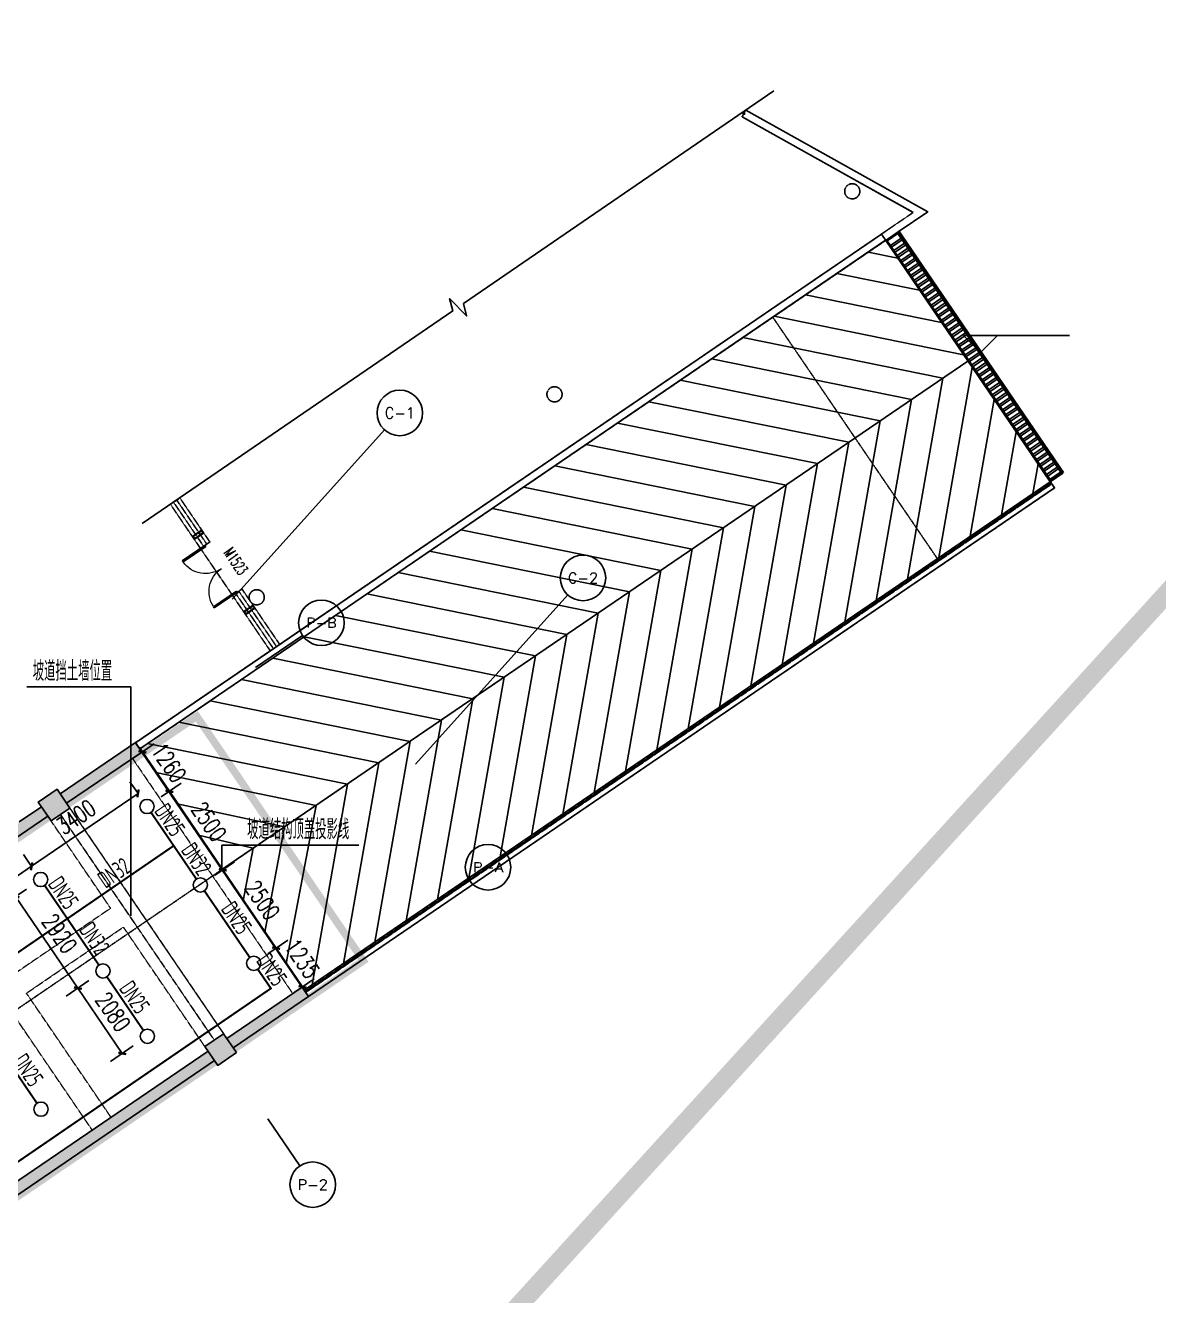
# Model space of a CAD drawing. Extents: x 6824721 to 16538177, y 2478193 to 6665639.
# Drawn here: x 8906476 to 8936351, y 2870207 to 2903689 of the extents above; entities that cross this region are included whole.
import ezdxf
from ezdxf.enums import TextEntityAlignment as Align

# ---------------------------------------------------------------- set-up
doc = ezdxf.new("R2010")
doc.units = 0
doc.header["$LTSCALE"] = 10
doc.linetypes.add('CONTINOUS', pattern=[0])
doc.linetypes.add('DASH', pattern=[0.35, 0.25, -0.1])
for name, color, linetype in [('0-wo', 8, 'Continuous'), ('03小品', 2, 'Continuous'), ('A-COLUMN', 2, 'Continuous'), ('A-CURTWALL', 4, 'Continuous'), ('A-STAIR', 3, 'Continuous'), ('A-WALL', 2, 'Continuous'), ('A-WINDOW', 4, 'Continuous'), ('A-WINDOW_T', 7, 'Continuous'), ('A-可见线', 7, 'Continuous'), ('AXIS_TEXT', 7, 'Continuous'), ('PROMPT', 1, 'Continuous'), ('PUB_HATCH', 8, 'Continuous'), ('S-梁-实线', 4, 'CONTINOUS'), ('S-梁-虚线', 4, 'DASH'), ('W-EQUIP_喷头', 7, 'Continuous'), ('W-PIPE-喷淋', 6, 'Continuous'), ('W-PIPE-喷淋中', 6, 'Continuous'), ('W-TEXT_喷淋', 7, 'Continuous'), ('W-TWT_DIM', 3, 'Continuous'), ('WALL', 9, 'Continuous')]:
    doc.layers.add(name, color=color, linetype=linetype)
doc.layers.add('钢梁', color=141, linetype='Continuous', lineweight=18)
doc.styles.add('_TCH_AXIS', font='COMPLEX', dxfattribs={"bigfont": 'GBCBIG'})
doc.styles.add('_TCH_DIM_T3', font='SIMPLEX', dxfattribs={"width": 0.705882, "bigfont": 'GBCBIG'})
doc.styles.add('_TCH_WINDOW', font='SIMPLEX', dxfattribs={"height": 3.5, "bigfont": 'GBCBIG'})
doc.styles.add('_TWT_PIPEDN', font='TSSDENG', dxfattribs={"width": 0.8, "height": 3.5, "bigfont": 'TSSDCHN'})
doc.styles.add('COMPLEX', font='COMPLEX')
doc.styles.get("Standard").update_dxf_attribs({"font": 'TSSDENG.shx', "width": 0.7, "bigfont": 'TSSDCHN.shx'})
doc.dimstyles.new('_TWT_ARCH&&150', dxfattribs={"dimtxt": 446.25, "dimasz": 150, "dimexe": 375, "dimexo": 450, "dimgap": 189.375, "dimtad": 1, "dimdec": 0, "dimzin": 0, "dimdsep": 46, "dimtxsty": '_TCH_DIM_T3', "dimblk": 'ARCHTICK', "dimcen": 0.09, "dimclrt": 7, "dimazin": 2, "dimtfac": 1, "dimtdec": 0, "dimtix": 1, "dimtmove": 2, "dimatfit": 3, "dimfxl": 0, "dimtolj": 1, "dimtzin": 0, "dimarcsym": 0})

# ---------------------------------------------------------------- blocks, each defined once
blk = doc.blocks.new('_AXISO')
blk.add_circle((0, 0), 0.5)
at = {"layer": 'AXIS_TEXT', "style": 'COMPLEX', "width": 1.041667}
blk.add_attdef('A', text='', height=0.56, dxfattribs=at).set_placement((-0.25, -0.28), (0.25, -0.28), align=Align.FIT)
blk = doc.blocks.new('$DorLib2D$00000002')
for p, q in [((-0.5, 0), (-0.5, 0.4875)), ((-0.475, 0.4875), (-0.5, 0.4875)), ((-0.475, 0), (-0.475, 0.4875)), ((0.475, 0), (0.475, 0.4875)), ((0.475, 0.4875), (0.5, 0.4875)), ((0.5, 0), (0.5, 0.4875)), ((-0.5, 0), (-0.475, 0)), ((0.5, 0), (0.475, 0))]:
    blk.add_line(p, q)
at = {"lineweight": 13}
for centre, start, end in [((-0.4875, 0), 0, 88.53072), ((0.4875, 0), 91.46928, 180)]:
    blk.add_arc(centre, 0.4875, start, end, dxfattribs=at)
blk = doc.blocks.new('A$C60E521E7')
at = {"layer": 'A-COLUMN', "linetype": 'DASH'}
for centre, start, end in [((20627, 16256), 359.9999, 179.9999), ((20627, 16256), 179.9999, 359.9999), ((12777, 10905), 359.9999, 179.9999), ((12777, 10905), 179.9999, 359.9999), ((4927, 5555), 359.9999, 179.9999), ((4927, 5555), 179.9999, 359.9999)]:
    blk.add_arc(centre, 200, start, end, dxfattribs=at)
at = {"layer": 'A-CURTWALL', "linetype": 'DASH'}
for p, q in [((2901, 8173), (2653, 8004)), ((2735, 8060), (3527, 6900)), ((2818, 8117), (3609, 6956)), ((3692, 7012), (2901, 8173)), ((2653, 8004), (3444, 6843)), ((3444, 6843), (3692, 7012)), ((4537, 5773), (4289, 5604)), ((4454, 5716), (5448, 4258)), ((5531, 4314), (4537, 5773)), ((4289, 5604), (5283, 4145)), ((4371, 5660), (5366, 4202))]:
    blk.add_line(p, q, dxfattribs=at)
at = {"layer": 'A-WALL', "linetype": 'DASH'}
for p, q in [((17819, 18395), (17721, 18220)), ((17721, 18220), (22237, 15701)), ((17819, 18395), (22617, 15718)), ((22237, 15701), (5366, 4202)), ((22617, 15718), (5478, 4036)), ((5365, 4202), (1732, 1719)), ((5478, 4036), (1845, 1554)), ((1845, 1554), (1732, 1719))]:
    blk.add_line(p, q, dxfattribs=at)
at = {"layer": 'A-WINDOW', "linetype": 'DASH'}
blk.add_line((3444, 6843), (4289, 5604), dxfattribs=at)
at = {"layer": 'A-可见线', "linetype": 'DASH'}
for points in [[(3475, 7330), (3227, 7161), (3283, 7079), (3531, 7248)], [(3475, 7330), (3227, 7161), (3283, 7079), (3531, 7248)], [(3470, 7303), (3255, 7156), (3289, 7107), (3504, 7253)], [(3470, 7303), (3255, 7156), (3289, 7107), (3504, 7253)], [(4827, 5347), (4579, 5178), (4635, 5096), (4883, 5265)], [(4827, 5347), (4579, 5178), (4635, 5096), (4883, 5265)], [(4821, 5319), (4607, 5173), (4640, 5123), (4855, 5270)], [(4821, 5319), (4607, 5173), (4640, 5123), (4855, 5270)]]:
    blk.add_lwpolyline(points, close=True, dxfattribs=at)
at = {"layer": 'PROMPT'}
for p, q in [((17751, 18289), (17789, 18327)), ((17751, 18327), (17789, 18289))]:
    blk.add_line(p, q, dxfattribs=at)
blk.add_lwpolyline([(17751, 18289), (17789, 18289), (17789, 18327), (17751, 18327)], close=True, dxfattribs=at)
at = {"layer": 'A-WINDOW', "linetype": 'DASH'}
ref = blk.add_blockref('$DorLib2D$00000002', (3990, 6308), dxfattribs=dict(at, xscale=1500, yscale=-1500, zscale=300, rotation=304.2776150019944))
ref.add_attrib('A', 'M1523', (4044, 6728), dxfattribs={"layer": 'A-WINDOW_T', "linetype": 'DASH', "height": 297.5, "rotation": 304.2776, "style": '_TCH_WINDOW', "width": 0.564706})
blk = doc.blocks.new('A$C1CB84935')
at = {"layer": 'A-STAIR', "linetype": 'DASH'}
for points in [[(-19757, -13272), (-90, 132)], [(-19740, -13297), (-73, 107)]]:
    blk.add_lwpolyline(points, dxfattribs=at)
blk = doc.blocks.new('_FZH')
blk.add_lwpolyline([(-0.5, -0.5), (0.5, -0.5), (0.5, 0.5), (-0.5, 0.5)], close=True)
at = {"layer": 'PUB_HATCH'}
blk.add_solid([(-0.5, -0.5), (0.5, -0.5), (-0.5, 0.5), (0.5, 0.5)], dxfattribs=at)
blk = doc.blocks.new('A$C07B41C76')
at = {"layer": '03小品'}
h = blk.add_hatch(dxfattribs=at)
h.set_pattern_fill('ANSI31', color=8, scale=100, angle=674.9813, style=0)
h.set_pattern_definition([(359.9812634, (792336.82, -3085918.21), (0.051914, 158.7499915), [])])
h.paths.add_polyline_path([(26572, 7270), (26232, 7270), (26230, -229), (26570, -229)])
at = {"linetype": 'DASH', "const_width": 50}
blk.add_lwpolyline([(2400, -151), (2402, 7449)], dxfattribs=at)
at = {"const_width": 100}
blk.add_lwpolyline([(26602, 7441), (26600, -259)], dxfattribs=at)
at = {"linetype": 'DASH'}
blk.add_lwpolyline([(2400, -251), (26200, -259), (26200, -459), (2399, -451)], close=True, dxfattribs=at)
at = {"layer": '03小品', "color": 4}
blk.add_lwpolyline([(26200, 933), (26202, 7441), (26602, 7441), (26600, -259), (26200, -259), (26200, 933)], dxfattribs=at)
blk.add_lwpolyline([(26230, 933), (26232, 7411), (26572, 7411), (26570, -229), (26230, -229)], close=True, dxfattribs=at)
at = {"layer": 'A-STAIR', "linetype": 'DASH'}
for points in [[(2399, -291), (26200, -299)], [(2399, -321), (26200, -329)]]:
    blk.add_lwpolyline(points, dxfattribs=at)
at = {"layer": 'A-COLUMN', "xscale": 600.0000000000036, "yscale": 600.0000000000036, "zscale": 600.0000000000036, "rotation": 89.98126335884534}
blk.add_blockref('_FZH', (-300, -300), dxfattribs=at)
blk = doc.blocks.new('jkytk')
at = {"layer": 'WALL', "color": 1, "const_width": 200}
blk.add_lwpolyline([(8583164, 2882720), (8587793, 2882720, 0.208661), (8590564, 2883869), (8605609, 2894123), (8610001, 2887678), (8594189, 2876901, -0.060464), (8591664, 2875594), (8591664, 2874377)], format="xyb", dxfattribs=at)
blk = doc.blocks.new('LIANGMOBAN')
at = {"layer": 'S-梁-实线', "lineweight": 18}
blk.add_line((2044297, 164365), (2040073, 170562), dxfattribs=at)
at = {"layer": 'S-梁-虚线', "color": 8, "lineweight": 18}
for p, q in [((2039826, 170394), (2044049, 164196)), ((2042230, 163137), (2038175, 169087)), ((2039250, 166444), (2037679, 168749)), ((2039250, 166444), (2036693, 164702)), ((2037031, 164206), (2039588, 165948)), ((2041734, 162799), (2039588, 165948)), ((2039262, 160933), (2037031, 164206)), ((2038766, 160595), (2036535, 163868))]:
    blk.add_line(p, q, dxfattribs=at)
blk = doc.blocks.new('_ArchTick')
at = {"color": 0, "linetype": 'ByBlock', "const_width": 0.4}
blk.add_lwpolyline([(-0.5, -0.5), (0.5, 0.5)], dxfattribs=at)
blk = doc.blocks.new('*D452')
at = {"layer": 'Defpoints', "color": 0, "transparency": 16777216}
for p in [(8906878, 2881176), (8908521, 2878762), (8907859, 2878311)]:
    blk.add_point(p, dxfattribs=at)
at = {"layer": 'W-TWT_DIM', "color": 0, "lineweight": -2, "transparency": 16777216}
for p, q in [((8906506, 2880923), (8905905, 2880514)), ((8906215, 2880725), (8907859, 2878311)), ((8908149, 2878509), (8907549, 2878100))]:
    blk.add_line(p, q, dxfattribs=at)
at = {"layer": 'W-TWT_DIM', "color": 0, "lineweight": -2, "transparency": 16777216, "xscale": 150, "yscale": 150, "zscale": 150}
for p, rotation in [((8906215, 2880725), 124.2521716752558), ((8907859, 2878311), 304.2521716752558)]:
    blk.add_blockref('_ArchTick', p, dxfattribs=dict(at, rotation=rotation))
at = {"layer": 'W-TWT_DIM', "color": 7, "transparency": 16777216, "insert": (8907378, 2879750), "char_height": 446.2, "attachment_point": 5, "rotation": 304.2522, "style": '_TCH_DIM_T3'}
blk.add_mtext('\\A1;2920', dxfattribs=at)
blk = doc.blocks.new('*D453')
at = {"layer": 'Defpoints', "color": 0, "transparency": 16777216}
for p in [(8908521, 2878762), (8909692, 2877043), (8909029, 2876592)]:
    blk.add_point(p, dxfattribs=at)
at = {"layer": 'W-TWT_DIM', "color": 0, "lineweight": -2, "transparency": 16777216}
for p, q in [((8908149, 2878509), (8907549, 2878100)), ((8907859, 2878311), (8909029, 2876592)), ((8909320, 2876790), (8908719, 2876381))]:
    blk.add_line(p, q, dxfattribs=at)
at = {"layer": 'W-TWT_DIM', "color": 0, "lineweight": -2, "transparency": 16777216, "xscale": 150, "yscale": 150, "zscale": 150}
for p, rotation in [((8907859, 2878311), 124.2521716752639), ((8909029, 2876592), 304.2521716752639)]:
    blk.add_blockref('_ArchTick', p, dxfattribs=dict(at, rotation=rotation))
at = {"layer": 'W-TWT_DIM', "color": 7, "transparency": 16777216, "insert": (8908785, 2877684), "char_height": 446.2, "attachment_point": 5, "rotation": 304.2522, "style": '_TCH_DIM_T3'}
blk.add_mtext('\\A1;2080', dxfattribs=at)
blk = doc.blocks.new('*D501')
at = {"layer": 'Defpoints', "color": 0, "transparency": 16777216}
for p in [(8906640, 2881523), (8906878, 2881176), (8904073, 2879254)]:
    blk.add_point(p, dxfattribs=at)
at = {"layer": 'W-TWT_DIM', "color": 0, "lineweight": -2, "transparency": 16777216}
for p, q in [((8906623, 2881547), (8906428, 2881832)), ((8903835, 2879601), (8906640, 2881523)), ((8903819, 2879625), (8903623, 2879910))]:
    blk.add_line(p, q, dxfattribs=at)
at = {"layer": 'W-TWT_DIM', "color": 0, "lineweight": -2, "transparency": 16777216, "xscale": 150, "yscale": 150, "zscale": 150}
for p, rotation in [((8906640, 2881523), 34.42182114050534), ((8903835, 2879601), 214.4218211405054)]:
    blk.add_blockref('_ArchTick', p, dxfattribs=dict(at, rotation=rotation))
at = {"layer": 'W-TWT_DIM', "color": 7, "transparency": 16777216, "insert": (8905005, 2880902), "char_height": 446.2, "attachment_point": 5, "rotation": 34.4218, "style": '_TCH_DIM_T3'}
blk.add_mtext('\\A1;3400', dxfattribs=at)
blk = doc.blocks.new('*D502')
at = {"layer": 'Defpoints', "color": 0, "transparency": 16777216}
for p in [(8909445, 2883445), (8909682, 2883098), (8906878, 2881176)]:
    blk.add_point(p, dxfattribs=at)
at = {"layer": 'W-TWT_DIM', "color": 0, "lineweight": -2, "transparency": 16777216}
for p, q in [((8909428, 2883469), (8909233, 2883754)), ((8906640, 2881523), (8909445, 2883445)), ((8906623, 2881547), (8906428, 2881832))]:
    blk.add_line(p, q, dxfattribs=at)
at = {"layer": 'W-TWT_DIM', "color": 0, "lineweight": -2, "transparency": 16777216, "xscale": 150, "yscale": 150, "zscale": 150}
for p, rotation in [((8909445, 2883445), 34.42182114052029), ((8906640, 2881523), 214.4218211405203)]:
    blk.add_blockref('_ArchTick', p, dxfattribs=dict(at, rotation=rotation))
at = {"layer": 'W-TWT_DIM', "color": 7, "transparency": 16777216, "insert": (8907809, 2882824), "char_height": 446.2, "attachment_point": 5, "rotation": 34.4218, "style": '_TCH_DIM_T3'}
blk.add_mtext('\\A1;3400', dxfattribs=at)
blk = doc.blocks.new('*D506')
at = {"layer": 'Defpoints', "color": 0, "transparency": 16777216}
for p in [(8908973, 2884140), (8910272, 2883500), (8909682, 2883098)]:
    blk.add_point(p, dxfattribs=at)
at = {"layer": 'W-TWT_DIM', "color": 0, "lineweight": -2, "transparency": 16777216}
for p, q in [((8909345, 2884393), (8909872, 2884752)), ((8909562, 2884541), (8909478, 2884665)), ((8909562, 2884541), (8910272, 2883500)), ((8910054, 2883352), (8910581, 2883711)), ((8910272, 2883500), (8910356, 2883376))]:
    blk.add_line(p, q, dxfattribs=at)
at = {"layer": 'W-TWT_DIM', "color": 0, "lineweight": -2, "transparency": 16777216, "xscale": 150, "yscale": 150, "zscale": 150}
for p, rotation in [((8909562, 2884541), 304.2521716686193), ((8910272, 2883500), 124.2521716686193)]:
    blk.add_blockref('_ArchTick', p, dxfattribs=dict(at, rotation=rotation))
at = {"layer": 'W-TWT_DIM', "color": 7, "transparency": 16777216, "insert": (8910258, 2884253), "char_height": 446.2, "attachment_point": 5, "rotation": 304.2522, "style": '_TCH_DIM_T3'}
blk.add_mtext('\\A1;1260', dxfattribs=at)
blk = doc.blocks.new('*D507')
at = {"layer": 'Defpoints', "color": 0, "transparency": 16777216}
for p in [(8909682, 2883098), (8911679, 2881433), (8911089, 2881032)]:
    blk.add_point(p, dxfattribs=at)
at = {"layer": 'W-TWT_DIM', "color": 0, "lineweight": -2, "transparency": 16777216}
for p, q in [((8910054, 2883352), (8910581, 2883711)), ((8910272, 2883500), (8911679, 2881433)), ((8911461, 2881285), (8911989, 2881644))]:
    blk.add_line(p, q, dxfattribs=at)
at = {"layer": 'W-TWT_DIM', "color": 0, "lineweight": -2, "transparency": 16777216, "xscale": 150, "yscale": 150, "zscale": 150}
for p, rotation in [((8910272, 2883500), 124.2521716686049), ((8911679, 2881433), 304.2521716686049)]:
    blk.add_blockref('_ArchTick', p, dxfattribs=dict(at, rotation=rotation))
at = {"layer": 'W-TWT_DIM', "color": 7, "transparency": 16777216, "insert": (8911316, 2882699), "char_height": 446.2, "attachment_point": 5, "rotation": 304.2522, "style": '_TCH_DIM_T3'}
blk.add_mtext('\\A1;2500', dxfattribs=at)
blk = doc.blocks.new('*D508')
at = {"layer": 'Defpoints', "color": 0, "transparency": 16777216}
for p in [(8911089, 2881032), (8913086, 2879367), (8912496, 2878966)]:
    blk.add_point(p, dxfattribs=at)
at = {"layer": 'W-TWT_DIM', "color": 0, "lineweight": -2, "transparency": 16777216}
for p, q in [((8911461, 2881285), (8911989, 2881644)), ((8911679, 2881433), (8913086, 2879367)), ((8912868, 2879219), (8913396, 2879578))]:
    blk.add_line(p, q, dxfattribs=at)
at = {"layer": 'W-TWT_DIM', "color": 0, "lineweight": -2, "transparency": 16777216, "xscale": 150, "yscale": 150, "zscale": 150}
for p, rotation in [((8911679, 2881433), 124.2521716686281), ((8913086, 2879367), 304.2521716686281)]:
    blk.add_blockref('_ArchTick', p, dxfattribs=dict(at, rotation=rotation))
at = {"layer": 'W-TWT_DIM', "color": 7, "transparency": 16777216, "insert": (8912723, 2880632), "char_height": 446.2, "attachment_point": 5, "rotation": 304.2522, "style": '_TCH_DIM_T3'}
blk.add_mtext('\\A1;2500', dxfattribs=at)
blk = doc.blocks.new('*D509')
at = {"layer": 'Defpoints', "color": 0, "transparency": 16777216}
for p in [(8912496, 2878966), (8913781, 2878346), (8913191, 2877945)]:
    blk.add_point(p, dxfattribs=at)
at = {"layer": 'W-TWT_DIM', "color": 0, "lineweight": -2, "transparency": 16777216}
for p, q in [((8912868, 2879219), (8913396, 2879578)), ((8913086, 2879367), (8913001, 2879491)), ((8913086, 2879367), (8913781, 2878346)), ((8913563, 2878198), (8914091, 2878557)), ((8913781, 2878346), (8913865, 2878222))]:
    blk.add_line(p, q, dxfattribs=at)
at = {"layer": 'W-TWT_DIM', "color": 0, "lineweight": -2, "transparency": 16777216, "xscale": 150, "yscale": 150, "zscale": 150}
for p, rotation in [((8913086, 2879367), 304.2521716686264), ((8913781, 2878346), 124.2521716686264)]:
    blk.add_blockref('_ArchTick', p, dxfattribs=dict(at, rotation=rotation))
at = {"layer": 'W-TWT_DIM', "color": 7, "transparency": 16777216, "insert": (8913774, 2879089), "char_height": 446.2, "attachment_point": 5, "rotation": 304.2522, "style": '_TCH_DIM_T3'}
blk.add_mtext('\\A1;1235', dxfattribs=at)
blk = doc.blocks.new('$TwtSys$00000125')
blk.add_circle((0, 0, 0), 1)

msp = doc.modelspace()

# ---------------------------------------------------------------- hatches: boundary and pattern name
at = {"layer": '0-wo', "linetype": 'DASH'}
h = msp.add_hatch(dxfattribs=at)
h.set_pattern_fill('ANSI31', color=8, scale=100, angle=709.2776, style=0)
h.set_pattern_definition([(34.277601, (11305111.4, 774188.16), (-89.408485, 131.178067), [])])
h.paths.add_polyline_path([(8929558.1, 2898089.6), (8929277.2, 2897898.1), (8933500.7, 2891701.5), (8933781.6, 2891893)])
at = {"layer": '0-wo'}
for points in [[(8907394, 2883431.7), (8907563, 2883183.8), (8909545.7, 2884535.2), (8909376.8, 2884783.1)], [(8907067.2, 2882845.9), (8906898.2, 2883093.8), (8906314.1, 2882695.6), (8906114.1, 2882438.3), (8906014.1, 2882128.1)], [(8911786.9, 2876986.5), (8911955.9, 2876738.6), (8913938.7, 2878090), (8913769.7, 2878337.9)], [(8904763.2, 2872199.3), (8904932.2, 2871951.4), (8911460.1, 2876400.7), (8911291.1, 2876648.5)]]:
    msp.add_hatch(color=8, dxfattribs=at).paths.add_polyline_path(points)
at = {"layer": 'W-PIPE-喷淋中'}
for points in [[(8912946.8, 2878303.9), (8912968.5, 2878318.7), (8912983.3, 2878297)], [(8912946.8, 2878303.9), (8912961.7, 2878282.2), (8912983.3, 2878297)]]:
    msp.add_hatch(color=256, dxfattribs=at).paths.add_polyline_path(points)

# ---------------------------------------------------------------- linework, layer by layer
at = {"layer": '0-wo', "linetype": 'DASH', "lineweight": -3, "ltscale": 2}
for p, q in [((8929374.1, 2898412.9), (8909376.8, 2884783.1)), ((8929486.7, 2898247.6), (8909489.5, 2884617.9)), ((8930518, 2889632.3), (8926181.4, 2895994.8))]:
    msp.add_line(p, q, dxfattribs=at)
at = {"layer": '0-wo', "color": 8}
for p, q in [((8929043.9, 2898185.4, 0), (8909377.1, 2884781.5)), ((8929153.6, 2898024.6, 0), (8909488.5, 2884618.1, 0)), ((8933603.6, 2891497.1), (8929043.9, 2898185.4, 0)), ((8931655, 2895066.4), (8931205, 2895516.4)), ((8931205, 2895516.4), (8934004.6, 2895516.4)), ((8931655, 2895066.4), (8932105, 2895516.4)), ((8911658.2, 2881435.5, 0), (8931323.2, 2894842.1, 0)), ((8911929.6, 2888568.6), (8915944.4, 2893027.5)), ((8933492.2, 2891660.6, 0), (8913827.1, 2878254.1, 0)), ((8933603.6, 2891497.1, 0), (8913938.6, 2878090.6, 0)), ((8916760, 2884219.2), (8920774.8, 2888678.1)), ((8912544.1, 2886760.3), (8913783.6, 2887605.1)), ((8909255.1, 2886250.6), (8906511.5, 2886250.6)), ((8909255.1, 2880214.4), (8909255.1, 2886250.6)), ((8909376.8, 2884783.1), (8907394, 2883431.7)), ((8909545.7, 2884535.2), (8907563, 2883183.8)), ((8909545.7, 2884535.2), (8909376.8, 2884783.1)), ((8909377.1, 2884781.5), (8913938.6, 2878090.6)), ((8907067.2, 2882845.9), (8906014.1, 2882128.1)), ((8906898.2, 2883093.8), (8906314.1, 2882695.6)), ((8911657.7, 2881423.9), (8911657.7, 2882076.6)), ((8911657.7, 2882076.6), (8915265.7, 2882076.6)), ((8916937, 2880315.1), (8918176.5, 2881159.9)), ((8913769.7, 2878337.9), (8911786.9, 2876986.5)), ((8913938.7, 2878090), (8913769.7, 2878337.9)), ((8913938.7, 2878090), (8911955.9, 2876738.6)), ((8911291.1, 2876648.5), (8904763.2, 2872199.3)), ((8911460.1, 2876400.7), (8904932.2, 2871951.4)), ((8912868.4, 2874867.1), (8913713.2, 2873627.6))]:
    msp.add_line(p, q, dxfattribs=at)
at = {"layer": '0-wo', "color": 8, "const_width": 500, "flags": 128}
msp.add_lwpolyline([(8691080.4, 2969119.7), (8705176, 2967745.3), (8719304.3, 2966762.9), (8733454.4, 2966173.1), (8747615.4, 2965976.5), (8823194.8, 2965976.5), (8898774.1, 2965976.5), (8906244.1, 2965790.4), (8913695.6, 2965232.5), (8921110, 2964304.2), (8928469, 2963007.8), (8935754.4, 2961346.6), (8942947.9, 2959324.6), (8950031.8, 2956946.9), (8956988.6, 2954219.3), (8963800.8, 2951148.7), (8970451.7, 2947742.7), (8976924.7, 2944009.6), (8983203.8, 2939958.9), (8911619.7, 2861304.6), (8840035.6, 2782650.4), (8768451.5, 2703996.1), (8691080.4, 2726323), (8691080.4, 2847721.3)], close=True, dxfattribs=at)
at = {"layer": '0-wo'}
msp.add_lwpolyline([(8926208.8, 2901963.6), (8918022.6, 2896354.7), (8918106, 2896030.1), (8917658.3, 2896487), (8917744.1, 2896164), (8909557.9, 2890555.2)], dxfattribs=at)
at = {"layer": '0-wo', "color": 8}
for points in [[(8925368.9, 2901280.3), (8929884.7, 2898760.9)], [(8929486.7, 2898247.6), (8930264.7, 2898777.9), (8925466.4, 2901454.9)]]:
    msp.add_lwpolyline(points, dxfattribs=at)
at = {"layer": '0-wo', "color": 8, "linetype": 'DASH'}
for points in [[(8932821.4, 2892644.8), (8929156.2, 2898022.4), (8929486.7, 2898247.7), (8933823.3, 2891885.1), (8933492.8, 2891659.8), (8932821.4, 2892644.8)], [(8907399.6, 2882890.9), (8911454.6, 2876941.5)], [(8907647.5, 2883059.8), (8911702.5, 2877110.4)]]:
    msp.add_lwpolyline(points, dxfattribs=at)
msp.add_lwpolyline([(8932846.2, 2892661.7), (8929197.8, 2898014.5), (8929478.8, 2898206), (8933781.6, 2891893), (8933500.7, 2891701.5)], close=True, dxfattribs=at)
at = {"layer": '0-wo', "color": 8, "elevation": 0}
for points in [[(8928696.5, 2897714.7), (8929472.3, 2897557.1)], [(8927870.2, 2897150.9), (8930051.2, 2896707.9)], [(8927043.9, 2896587.2), (8930630.2, 2895858.6)], [(8926217.5, 2896023.5), (8931209.2, 2895009.4)], [(8925392.5, 2895459.4), (8930660.7, 2894389.2), (8929731.2, 2889095.4)], [(8924566.6, 2894897.9), (8929834.8, 2893827.7), (8928905.2, 2888533.9)], [(8931436.9, 2894675.3), (8930556.1, 2889659.5)], [(8923741.3, 2894334), (8929009.4, 2893263.8), (8928079.9, 2887970)], [(8922915.1, 2893770.8), (8928183.2, 2892700.6), (8927253.7, 2887406.8)], [(8932015.3, 2893827), (8931382.5, 2890223.2)], [(8922088.8, 2893207.7), (8927357, 2892137.5), (8926427.4, 2886843.7)], [(8932593.7, 2892978.6), (8932208.8, 2890787)], [(8921262.6, 2892644.6), (8926530.8, 2891574.3), (8925601.2, 2886280.6)], [(8920436.4, 2892081.4), (8925704.5, 2891011.2), (8924775, 2885717.4)], [(8933172, 2892130.2), (8933035.2, 2891350.7)], [(8919610.1, 2891518.3), (8924878.3, 2890448.1), (8923948.8, 2885154.3)], [(8918783.9, 2890955.2), (8924052.1, 2889884.9), (8923122.5, 2884591.2)], [(8917957.7, 2890391.9), (8923225.8, 2889321.6), (8922296.3, 2884027.9)], [(8917131.4, 2889828.6), (8922399.6, 2888758.3), (8921470, 2883464.6)], [(8916305.1, 2889265.3), (8921573.3, 2888195), (8920643.8, 2882901.3)], [(8915478.9, 2888702), (8920747.1, 2887631.8), (8919817.5, 2882338)], [(8914652.6, 2888138.7), (8919920.8, 2887068.5), (8918991.2, 2881774.7)], [(8913826.4, 2887575.4), (8919094.5, 2886505.2), (8918165, 2881211.4)], [(8913000.1, 2887012.1), (8918268.3, 2885941.9), (8917338.7, 2880648.1)], [(8912173.9, 2886448.8), (8917442, 2885378.6), (8916512.5, 2880084.8)], [(8911347.6, 2885885.5), (8916615.8, 2884815.3), (8915686.2, 2879521.5)], [(8910521.4, 2885322.2), (8915789.5, 2884252), (8914860, 2878958.2)], [(8909695.1, 2884758.9), (8914963.3, 2883688.7), (8914033.7, 2878394.9)], [(8909911, 2883998.4), (8914137, 2883125.4), (8913347.1, 2878958.2)], [(8910474.3, 2883172.1), (8913310.7, 2882562.1), (8912783.8, 2879784.5)], [(8911037.6, 2882345.9), (8912484.5, 2881998.8), (8912220.5, 2880610.7)]]:
    msp.add_lwpolyline(points, dxfattribs=at)
at = {"layer": '0-wo', "linetype": 'DASH', "lineweight": -3, "ltscale": 2}
msp.add_lwpolyline([(8931324.5, 2894841.1), (8896995.9, 2871443.6, -0.1506886), (8893616.7, 2870401.5), (8888814.1, 2870401.5)], format="xyb", dxfattribs=at)
for points in [[(8933605.4, 2891494.6), (8933492.8, 2891659.8), (8913826.1, 2878255.3)], [(8933605.4, 2891494.6), (8913938.4, 2878090.5)]]:
    msp.add_lwpolyline(points, dxfattribs=at)
at = {"layer": '0-wo', "color": 8, "linetype": 'DASH', "const_width": 20}
msp.add_lwpolyline([(8909545.7, 2884535.2), (8913769.7, 2878337.9)], dxfattribs=at)
at = {"layer": 'W-PIPE-喷淋', "ltscale": 1.5, "const_width": 52.5}
msp.add_lwpolyline([(8912602.2, 2878810.9), (8912948.8, 2878305.2)], dxfattribs=at)
at = {"layer": 'W-PIPE-喷淋中', "ltscale": 1.5, "const_width": 52.5}
for points in [[(8909787.6, 2882943.5), (8910385.6, 2882065.2)], [(8910385.6, 2882065.2), (8907581, 2880143.1)], [(8910385.6, 2882065.2), (8910983.6, 2881187)], [(8906983.2, 2881021), (8907581, 2880143.1)], [(8911194.7, 2880877), (8912390.7, 2879120.6)], [(8907581, 2880143.1), (8904776.3, 2878221)], [(8907581, 2880143.1), (8908413.4, 2878920.7)], [(8912601.8, 2878810.6), (8912946.8, 2878303.9)], [(8908624.4, 2878610.7), (8909586.3, 2877198.1)], [(8912946.8, 2878303.9), (8897044.3, 2867406.3)], [(8905814.9, 2876695.8), (8906781.6, 2875276.1)]]:
    msp.add_lwpolyline(points, dxfattribs=at)

# ---------------------------------------------------------------- block references
msp.add_blockref('jkytk', (305383.7, -8645.8))
at = {"layer": '0-wo', "color": 8}
for name, p in [('A$C60E521E7', (8907647.5, 2883059.8)), ('A$C1CB84935', (8933605.4, 2891494.6))]:
    msp.add_blockref(name, p, dxfattribs=at)
at = {"layer": '0-wo', "color": 8, "rotation": 34.29645010758146}
msp.add_blockref('A$C07B41C76', (8911702.5, 2877110.4), dxfattribs=at)
at = {"layer": '0-wo', "color": 8}
ref = msp.add_blockref('_AXISO', (8916345.8, 2893473.3), dxfattribs=dict(at, xscale=1200, yscale=1200, zscale=1200))
ref.add_attrib('A', 'C-1', dxfattribs={"layer": 'AXIS_TEXT', "height": 294.94, "style": '_TCH_AXIS'}).set_placement((8915952.6, 2893325.9), (8916739.1, 2893325.9), align=Align.FIT)
ref = msp.add_blockref('_AXISO', (8921176.3, 2889124), dxfattribs=dict(at, xscale=1200, yscale=1200, zscale=1200))
ref.add_attrib('A', 'C-2', dxfattribs={"layer": 'AXIS_TEXT', "height": 273.43, "style": '_TCH_AXIS'}).set_placement((8920779.2, 2888987.3), (8921573.4, 2888987.3), align=Align.FIT)
ref = msp.add_blockref('_AXISO', (8914279.4, 2887943), dxfattribs=dict(at, xscale=1200, yscale=1200, zscale=1200))
ref.add_attrib('A', 'P-B', dxfattribs={"layer": 'AXIS_TEXT', "height": 258.24, "style": '_TCH_AXIS'}).set_placement((8913879.7, 2887813.9), (8914679, 2887813.9), align=Align.FIT)
at = {"layer": '0-wo', "color": 8, "xscale": 600.000000000016, "yscale": 600.000000000016, "zscale": 600.000000000016, "rotation": 124.2776010503111}
for p in [(8907230.6, 2883138.8), (8911623.5, 2876693.6)]:
    msp.add_blockref('_FZH', p, dxfattribs=at)
at = {"layer": '0-wo', "color": 8}
ref = msp.add_blockref('_AXISO', (8918672.3, 2881497.8), dxfattribs=dict(at, xscale=1200, yscale=1200, zscale=1200))
ref.add_attrib('A', 'P-A', dxfattribs={"layer": 'AXIS_TEXT', "height": 254.69, "style": '_TCH_AXIS'}).set_placement((8918272, 2881370.5), (8919072.5, 2881370.5), align=Align.FIT)
ref = msp.add_blockref('_AXISO', (8914051.1, 2873131.8), dxfattribs=dict(at, xscale=1200, yscale=1200, zscale=1200))
ref.add_attrib('A', 'P-2', dxfattribs={"layer": 'AXIS_TEXT', "height": 269.48, "style": '_TCH_AXIS'}).set_placement((8913653.3, 2872997.1), (8914448.9, 2872997.1), align=Align.FIT)
at = {"layer": 'W-EQUIP_喷头', "xscale": 187.5, "yscale": 187.5, "zscale": 187.5, "rotation": 304.2521716686462}
for p in [(8909682.1, 2883098.4), (8906877.7, 2881176), (8911089.2, 2881032), (8912496.3, 2878965.6), (8908518.9, 2878765.7), (8909691.9, 2877043.1), (8906887.2, 2875121.2)]:
    msp.add_blockref('$TwtSys$00000125', p, dxfattribs=at)
at = {"layer": '钢梁', "color": 6}
msp.add_blockref('LIANGMOBAN', (6869472.7, 2713973), dxfattribs=at)

# ---------------------------------------------------------------- texts
at = {"layer": '0-wo', "color": 8, "width": 0.6}
for s, p in [('坡道挡土墙位置', (8906669, 2886408.1)), ('坡道结构顶盖投影线', (8912320.4, 2882234.1))]:
    msp.add_text(s, height=525, dxfattribs=at).set_placement(p)
at = {"layer": 'W-TEXT_喷淋', "style": '_TWT_PIPEDN', "width": 0.64}
for s, rotation, p in [('DN25', 304.25217, (8909855.8, 2882976.5)), ('DN32', 304.25217, (8910559.4, 2881943.3)), ('DN32', 34.42386, (8908589.1, 2880925)), ('DN25', 304.25217, (8907051.3, 2881054.3)), ('DN25', 304.25217, (8911614.7, 2880393.5)), ('DN32', 304.25217, (8907871.9, 2879849.1)), ('DN25', 304.42182, (8912543.3, 2879029.6)), ('DN25', 304.25217, (8912543.5, 2879029.4)), ('DN25', 304.25217, (8908927.3, 2878299.1)), ('DN25', 304.25217, (8906120.2, 2876380.7))]:
    msp.add_text(s, height=450, rotation=rotation, dxfattribs=at).set_placement(p)

# ---------------------------------------------------------------- dimensions: what is measured, and where the dimension line sits
at = {"layer": 'W-TWT_DIM'}
for p1, p2, distance, picture, middle in [((8908973, 2884139.9), (8909682.1, 2883098.5), 713.1, '*D506', (8910257.9, 2884252.7)), ((8906877.7, 2881176), (8909682.4, 2883098), 420.2, '*D502', (8907809.3, 2882823.9)), ((8909682.1, 2883098.5), (8911089.2, 2881032), 713.1, '*D507', (8911316, 2882698.8)), ((8904073, 2879254), (8906877.7, 2881176), 420.2, '*D501', (8905004.6, 2880901.9)), ((8911089.2, 2881032), (8912496.3, 2878965.6), 713.1, '*D508', (8912723.1, 2880632.3)), ((8906877.7, 2881176), (8908521.2, 2878762.4), -801.5, '*D452', (8907377.9, 2879750.3)), ((8912496.3, 2878965.6), (8913191.4, 2877944.8), 713.1, '*D509', (8913774.2, 2879088.7)), ((8908521.2, 2878762.4), (8909691.9, 2877043.1), -801.5, '*D453', (8908785, 2877683.8))]:
    dim = msp.add_aligned_dim(p1=p1, p2=p2, distance=distance, dimstyle='_TWT_ARCH&&150', dxfattribs=at)
    dim.commit()
    dim.dimension.update_dxf_attribs({"geometry": picture, "text_midpoint": middle})

doc.saveas('drawing.dxf')
